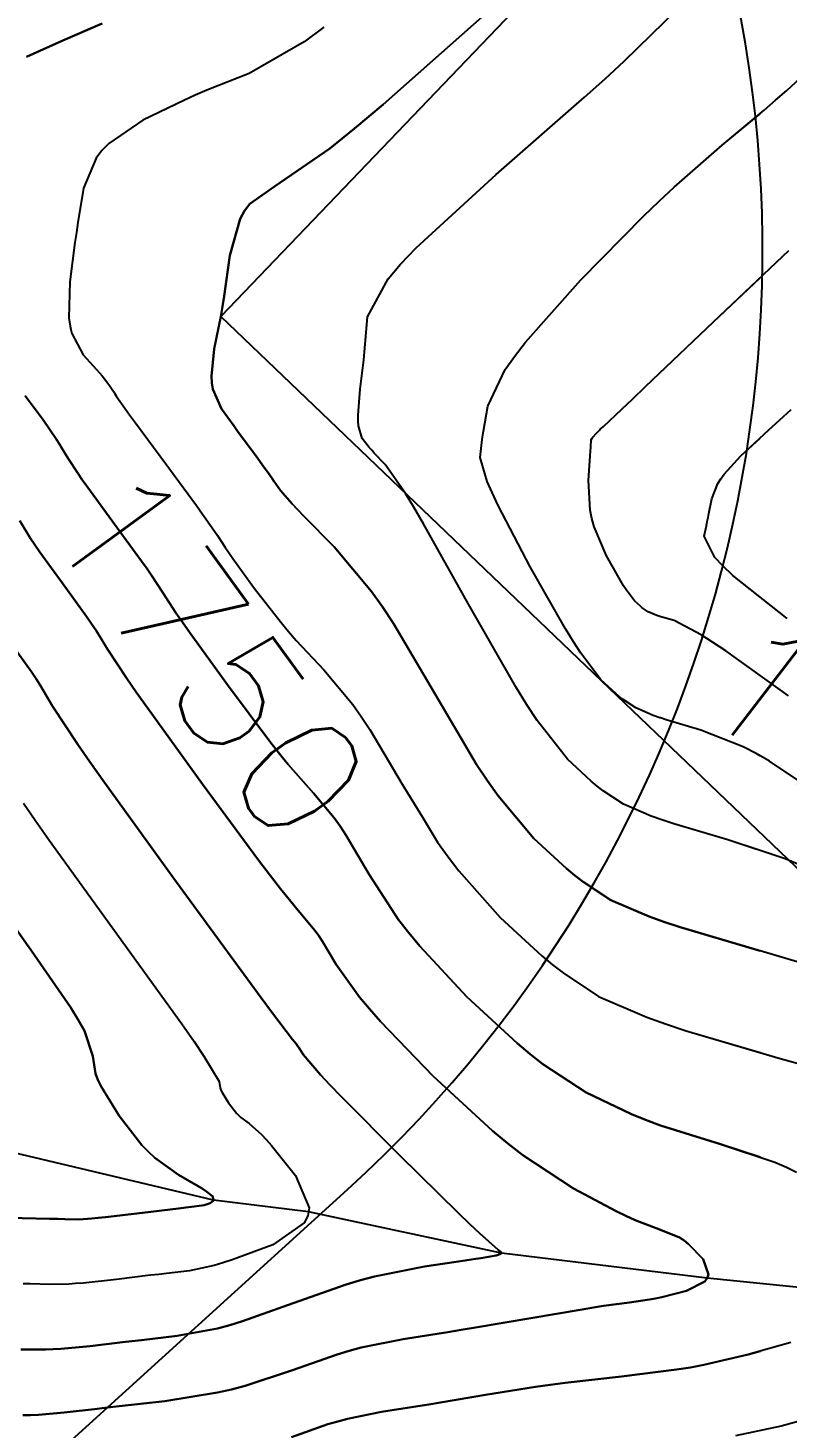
# Model space of a CAD drawing. Header units: metres. Extents: x 837475 to 838479, y 1189012 to 1191015.
# Drawn here: x 837851.78 to 837875.78, y 1189629.5 to 1189673.72 of the extents above; entities that cross this region are included whole.
import ezdxf

# ---------------------------------------------------------------- set-up
doc = ezdxf.new("R2010")
doc.units = ezdxf.units.M
doc.header["$LTSCALE"] = 0.3
for name, color, linetype in [('COTAS 10', 1, 'Continuous'), ('COTAS INT', 252, 'Continuous'), ('DRENAJE', 5, 'Continuous'), ('VIA2', 121, 'Continuous')]:
    doc.layers.add(name, color=color, linetype=linetype)
doc.styles.get("Standard").update_dxf_attribs({"font": 'simplex.shx'})

msp = doc.modelspace()

# ---------------------------------------------------------------- linework, layer by layer
at = {"layer": 'COTAS 10'}
for points in [[(837854.13, 1189673.863), (837852.883, 1189673.333), (837851.737, 1189672.811)], [(837851.737, 1189672.811), (837852.883, 1189673.333), (837854.13, 1189673.863)], [(837874.92346, 1189653.27411), (837873.843, 1189654.044), (837873.422, 1189654.325), (837873.058, 1189654.558), (837872.206, 1189655.004), (837871.784, 1189655.128), (837871.691, 1189655.159), (837871.608, 1189655.188), (837871.392, 1189655.281), (837871.234, 1189655.385), (837871.188, 1189655.421), (837871.14, 1189655.461), (837870.955, 1189655.631), (837870.702, 1189655.964), (837870.611, 1189656.107), (837870.51, 1189656.271), (837870.29, 1189656.66), (837870.07, 1189657.047), (837869.679, 1189657.971), (837869.609, 1189658.23), (837869.556, 1189658.489), (837869.505, 1189659.434), (837869.553, 1189660.209), (837869.563, 1189660.36), (837869.572, 1189660.485), (837869.59, 1189660.709), (837869.619, 1189660.769), (837869.634, 1189660.791), (837869.652, 1189660.814), (837869.743, 1189660.917), (837869.847, 1189661.022), (837869.873, 1189661.046), (837869.897, 1189661.07), (837869.976, 1189661.138), (837870.553, 1189661.68), (837870.891, 1189662.001), (837871.307, 1189662.397), (837873.455, 1189664.444), (837875.832, 1189666.698)], [(837875.826, 1189652.631), (837873.843, 1189654.044), (837873.422, 1189654.325), (837873.058, 1189654.558), (837872.206, 1189655.004), (837871.784, 1189655.128), (837871.691, 1189655.159), (837871.608, 1189655.188), (837871.392, 1189655.281), (837871.234, 1189655.385), (837871.188, 1189655.421), (837871.14, 1189655.461), (837870.955, 1189655.631), (837870.702, 1189655.964), (837870.611, 1189656.107), (837870.51, 1189656.271), (837870.29, 1189656.66), (837870.07, 1189657.047), (837869.679, 1189657.971), (837869.609, 1189658.23), (837869.556, 1189658.489), (837869.505, 1189659.434), (837869.553, 1189660.209), (837869.563, 1189660.36), (837869.572, 1189660.485), (837869.59, 1189660.709), (837869.619, 1189660.769), (837869.634, 1189660.791), (837869.652, 1189660.814), (837869.743, 1189660.917), (837869.847, 1189661.022), (837869.873, 1189661.046), (837869.897, 1189661.07), (837869.976, 1189661.138), (837870.553, 1189661.68), (837870.891, 1189662.001), (837871.307, 1189662.397), (837873.455, 1189664.444), (837874.92346, 1189665.83647)], [(837851.695, 1189662.105), (837852.265, 1189661.342), (837852.683, 1189660.721), (837852.774, 1189660.582), (837852.853, 1189660.456), (837853.051, 1189660.121), (837853.353, 1189659.656), (837853.498, 1189659.449), (837853.67, 1189659.208), (837854.516, 1189658.054), (837855.37, 1189656.886), (837855.547, 1189656.636), (837855.699, 1189656.418), (837856.033, 1189655.897), (837856.455, 1189655.251), (837856.663, 1189654.955), (837856.909, 1189654.608), (837858.123, 1189652.928), (837859.429, 1189651.186), (837859.732, 1189650.8), (837860.01, 1189650.454), (837860.803, 1189649.553), (837861.457, 1189648.776), (837861.646, 1189648.509), (837861.839, 1189648.219), (837862.329, 1189647.392), (837862.567, 1189646.988), (837863.497, 1189645.556), (837863.818, 1189645.141), (837864.166, 1189644.717), (837865.652, 1189643.12), (837867.243, 1189641.652), (837867.658, 1189641.31), (837868.061, 1189640.996), (837869.423, 1189640.097), (837870.859, 1189639.412), (837871.308, 1189639.233), (837871.779, 1189639.059), (837873.669, 1189638.468), (837875.393, 1189637.902), (837875.76, 1189637.743), (837876.079, 1189637.584)], [(837874.92346, 1189638.05615), (837873.669, 1189638.468), (837871.779, 1189639.059), (837871.308, 1189639.233), (837870.859, 1189639.412), (837869.423, 1189640.097), (837868.061, 1189640.996), (837867.658, 1189641.31), (837867.243, 1189641.652), (837865.652, 1189643.12), (837864.166, 1189644.717), (837863.818, 1189645.141), (837863.497, 1189645.556), (837862.567, 1189646.988), (837862.329, 1189647.392), (837861.839, 1189648.219), (837861.646, 1189648.509), (837861.457, 1189648.776), (837860.803, 1189649.553), (837860.01, 1189650.454), (837859.732, 1189650.8), (837859.429, 1189651.186), (837858.123, 1189652.928), (837856.909, 1189654.608), (837856.663, 1189654.955), (837856.455, 1189655.251), (837856.033, 1189655.897), (837855.699, 1189656.418), (837855.547, 1189656.636), (837855.37, 1189656.886), (837854.516, 1189658.054), (837853.67, 1189659.208), (837853.498, 1189659.449), (837853.353, 1189659.656), (837853.051, 1189660.121), (837852.853, 1189660.456), (837852.774, 1189660.582), (837852.683, 1189660.721), (837852.265, 1189661.342), (837851.695, 1189662.105)], [(837875.902, 1189632.199), (837874.55, 1189631.822), (837873.151, 1189631.494), (837872.725, 1189631.416), (837872.282, 1189631.343), (837870.544, 1189631.125), (837868.761, 1189630.925), (837868.291, 1189630.864), (837867.83, 1189630.801), (837866.248, 1189630.55), (837864.821, 1189630.304), (837864.457, 1189630.243), (837864.107, 1189630.186), (837862.959, 1189630.008), (837861.878, 1189629.791), (837861.572, 1189629.709), (837861.261, 1189629.618), (837860.114, 1189629.213)], [(837860.114, 1189629.213), (837861.261, 1189629.618), (837861.572, 1189629.709), (837861.878, 1189629.791), (837862.959, 1189630.008), (837864.107, 1189630.186), (837864.457, 1189630.243), (837864.821, 1189630.304), (837866.248, 1189630.55), (837867.83, 1189630.801), (837868.291, 1189630.864), (837868.761, 1189630.925), (837870.544, 1189631.125), (837872.282, 1189631.343), (837872.725, 1189631.416), (837873.151, 1189631.494), (837874.55, 1189631.822), (837874.92346, 1189631.92614)]]:
    msp.add_lwpolyline(points, dxfattribs=at)
at = {"layer": 'COTAS INT'}
for points in [[(837867.341, 1189675.145), (837863.013, 1189671.307), (837862.107, 1189670.545), (837861.329, 1189669.913), (837859.574, 1189668.718), (837858.794, 1189668.174), (837858.63, 1189667.952), (837858.489, 1189667.7), (837858.166, 1189666.533), (837857.983, 1189665.249), (837857.93, 1189664.923), (837857.876, 1189664.61), (837857.673, 1189663.587), (837857.581, 1189662.724), (837857.596, 1189662.513), (837857.63, 1189662.313), (837857.902, 1189661.691), (837858.297, 1189661.141), (837858.409, 1189660.987), (837858.522, 1189660.832), (837858.938, 1189660.267), (837859.283, 1189659.8), (837859.35, 1189659.708), (837859.406, 1189659.631), (837859.505, 1189659.488), (837859.558, 1189659.408), (837859.584, 1189659.371), (837859.614, 1189659.327), (837859.766, 1189659.118), (837860.137, 1189658.692), (837860.306, 1189658.512), (837860.504, 1189658.305), (837861.458, 1189657.335), (837862.643, 1189655.925), (837862.987, 1189655.441), (837863.337, 1189654.915), (837864.658, 1189652.68), (837865.965, 1189650.46), (837866.308, 1189649.944), (837866.641, 1189649.472), (837867.773, 1189648.124), (837868.802, 1189647.175), (837869.07, 1189646.955), (837869.33, 1189646.752), (837870.211, 1189646.171), (837871.414, 1189645.652), (837871.878, 1189645.489), (837872.398, 1189645.316), (837874.751, 1189644.623), (837874.92346, 1189644.57163)], [(837877.054, 1189643.937), (837874.751, 1189644.623), (837872.398, 1189645.316), (837871.878, 1189645.489), (837871.414, 1189645.652), (837870.211, 1189646.171), (837869.33, 1189646.752), (837869.07, 1189646.955), (837868.802, 1189647.175), (837867.773, 1189648.124), (837866.641, 1189649.472), (837866.308, 1189649.944), (837865.965, 1189650.46), (837864.658, 1189652.68), (837863.337, 1189654.915), (837862.987, 1189655.441), (837862.643, 1189655.925), (837861.458, 1189657.335), (837860.504, 1189658.305), (837860.306, 1189658.512), (837860.137, 1189658.692), (837859.766, 1189659.118), (837859.614, 1189659.327), (837859.584, 1189659.371), (837859.558, 1189659.408), (837859.505, 1189659.488), (837859.406, 1189659.631), (837859.35, 1189659.708), (837859.283, 1189659.8), (837858.938, 1189660.267), (837858.522, 1189660.832), (837858.409, 1189660.987), (837858.297, 1189661.141), (837857.902, 1189661.691), (837857.63, 1189662.313), (837857.596, 1189662.513), (837857.581, 1189662.724), (837857.673, 1189663.587), (837857.876, 1189664.61), (837857.93, 1189664.923), (837857.983, 1189665.249), (837858.166, 1189666.533), (837858.489, 1189667.7), (837858.63, 1189667.952), (837858.794, 1189668.174), (837859.574, 1189668.718), (837861.329, 1189669.913), (837862.107, 1189670.545), (837863.013, 1189671.307), (837867.341, 1189675.145)], [(837874.92346, 1189647.74303), (837873.903, 1189648.083), (837872.194, 1189648.587), (837871.816, 1189648.712), (837871.479, 1189648.831), (837870.605, 1189649.208), (837869.965, 1189649.63), (837869.776, 1189649.777), (837869.581, 1189649.937), (837868.834, 1189650.626), (837867.878, 1189651.849), (837867.552, 1189652.346), (837867.2, 1189652.912), (837865.703, 1189655.526), (837864.284, 1189658.065), (837863.98, 1189658.583), (837863.715, 1189659.021), (837863.076, 1189659.933), (837862.729, 1189660.296), (837862.647, 1189660.388), (837862.572, 1189660.476), (837862.351, 1189660.761), (837862.231, 1189661.157), (837862.219, 1189661.315), (837862.216, 1189661.493), (837862.283, 1189662.312), (837862.395, 1189663.243), (837862.421, 1189663.493), (837862.444, 1189663.74), (837862.51, 1189664.602), (837863.166, 1189665.801), (837863.561, 1189666.261), (837864.049, 1189666.776), (837866.585, 1189669.097), (837869.378, 1189671.534), (837870.028, 1189672.121), (837870.625, 1189672.671), (837872.339, 1189674.343)], [(837876.17, 1189647.288), (837875.722, 1189647.477), (837873.903, 1189648.083), (837872.194, 1189648.587), (837871.816, 1189648.712), (837871.479, 1189648.831), (837870.605, 1189649.208), (837869.965, 1189649.63), (837869.776, 1189649.777), (837869.581, 1189649.937), (837868.834, 1189650.626), (837867.878, 1189651.849), (837867.552, 1189652.346), (837867.2, 1189652.912), (837865.703, 1189655.526), (837864.284, 1189658.065), (837863.98, 1189658.583), (837863.715, 1189659.021), (837863.076, 1189659.933), (837862.729, 1189660.296), (837862.647, 1189660.388), (837862.572, 1189660.476), (837862.351, 1189660.761), (837862.231, 1189661.157), (837862.219, 1189661.315), (837862.216, 1189661.493), (837862.283, 1189662.312), (837862.395, 1189663.243), (837862.421, 1189663.493), (837862.444, 1189663.74), (837862.51, 1189664.602), (837863.166, 1189665.801), (837863.561, 1189666.261), (837864.049, 1189666.776), (837866.585, 1189669.097), (837869.378, 1189671.534), (837870.028, 1189672.121), (837870.625, 1189672.671), (837872.339, 1189674.343)], [(837861.137, 1189673.745), (837860.515, 1189673.291), (837858.773, 1189672.29), (837857.437, 1189671.758), (837857.072, 1189671.599), (837856.708, 1189671.436), (837855.41, 1189670.808), (837854.34, 1189670.077), (837854.12, 1189669.849), (837853.933, 1189669.611), (837853.536, 1189668.659), (837853.36, 1189667.584), (837853.313, 1189667.268), (837853.266, 1189666.944), (837853.106, 1189665.707), (837853.076, 1189664.569), (837853.113, 1189664.307), (837853.138, 1189664.201), (837853.168, 1189664.068), (837853.528, 1189663.399), (837853.947, 1189662.939), (837854.04, 1189662.833), (837854.123, 1189662.735), (837854.338, 1189662.459), (837854.466, 1189662.269), (837854.493, 1189662.226), (837854.518, 1189662.188), (837854.578, 1189662.086), (837854.841, 1189661.714), (837854.993, 1189661.505), (837855.179, 1189661.251), (837856.138, 1189659.954), (837857.108, 1189658.637), (837857.301, 1189658.37), (837857.462, 1189658.146), (837857.769, 1189657.693), (837858.007, 1189657.33), (837858.123, 1189657.163), (837858.262, 1189656.967), (837858.945, 1189656.023), (837859.783, 1189654.939), (837860.019, 1189654.656), (837860.257, 1189654.38), (837861.131, 1189653.444), (837862.05, 1189652.35), (837862.317, 1189651.975), (837862.588, 1189651.567), (837863.612, 1189649.834), (837864.251, 1189648.792), (837864.731, 1189648.008), (837865.063, 1189647.543), (837865.404, 1189647.095), (837866.713, 1189645.622), (837868.022, 1189644.414), (837868.364, 1189644.132), (837868.696, 1189643.874), (837869.817, 1189643.134), (837871.343, 1189642.475), (837871.93, 1189642.268), (837872.588, 1189642.05), (837874.92346, 1189641.36116)], [(837861.137, 1189673.745), (837860.515, 1189673.291), (837858.773, 1189672.29), (837857.437, 1189671.758), (837857.072, 1189671.599), (837856.708, 1189671.436), (837855.41, 1189670.808), (837854.34, 1189670.077), (837854.12, 1189669.849), (837853.933, 1189669.611), (837853.536, 1189668.659), (837853.36, 1189667.584), (837853.313, 1189667.268), (837853.266, 1189666.944), (837853.106, 1189665.707), (837853.076, 1189664.569), (837853.113, 1189664.307), (837853.138, 1189664.201), (837853.168, 1189664.068), (837853.528, 1189663.399), (837853.947, 1189662.939), (837854.04, 1189662.833), (837854.123, 1189662.735), (837854.338, 1189662.459), (837854.466, 1189662.269), (837854.493, 1189662.226), (837854.518, 1189662.188), (837854.578, 1189662.086), (837854.841, 1189661.714), (837854.993, 1189661.505), (837855.179, 1189661.251), (837856.138, 1189659.954), (837857.108, 1189658.637), (837857.301, 1189658.37), (837857.462, 1189658.146), (837857.769, 1189657.693), (837858.007, 1189657.33), (837858.123, 1189657.163), (837858.262, 1189656.967), (837858.945, 1189656.023), (837859.783, 1189654.939), (837860.019, 1189654.656), (837860.257, 1189654.38), (837861.131, 1189653.444), (837862.05, 1189652.35), (837862.317, 1189651.975), (837862.588, 1189651.567), (837863.612, 1189649.834), (837864.251, 1189648.792), (837864.731, 1189648.008), (837865.063, 1189647.543), (837865.404, 1189647.095), (837866.713, 1189645.622), (837868.022, 1189644.414), (837868.364, 1189644.132), (837868.696, 1189643.874), (837869.817, 1189643.134), (837871.343, 1189642.475), (837871.93, 1189642.268), (837872.588, 1189642.05), (837875.558, 1189641.174), (837878.322, 1189640.412)], [(837874.92346, 1189650.73351), (837874.796, 1189650.806), (837874.39, 1189651.018), (837873.054, 1189651.543), (837871.989, 1189651.857), (837871.775, 1189651.928), (837871.753, 1189651.935), (837871.543, 1189652.009), (837870.998, 1189652.244), (837870.6, 1189652.507), (837870.482, 1189652.599), (837870.36, 1189652.699), (837869.895, 1189653.129), (837869.455, 1189653.71), (837869.255, 1189653.971), (837869.024, 1189654.332), (837868.793, 1189654.71), (837868.77, 1189654.747), (837867.658, 1189656.706), (837866.645, 1189658.645), (837866.454, 1189659.048), (837866.302, 1189659.393), (837866.073, 1189660.152), (837866.124, 1189660.633), (837866.148, 1189660.802), (837866.177, 1189660.986), (837866.317, 1189661.78), (837866.87, 1189662.936), (837867.159, 1189663.348), (837867.508, 1189663.801), (837869.258, 1189665.768), (837871.242, 1189667.776), (837871.738, 1189668.254), (837872.211, 1189668.698), (837873.725, 1189670.019), (837875.058, 1189671.129), (837875.417, 1189671.441), (837875.771, 1189671.754), (837877.012, 1189672.898)], [(837876.874, 1189649.461), (837875.218, 1189650.566), (837874.796, 1189650.806), (837874.39, 1189651.018), (837873.054, 1189651.543), (837871.989, 1189651.857), (837871.775, 1189651.928), (837871.753, 1189651.935), (837871.543, 1189652.009), (837870.998, 1189652.244), (837870.6, 1189652.507), (837870.482, 1189652.599), (837870.36, 1189652.699), (837869.895, 1189653.129), (837869.455, 1189653.71), (837869.255, 1189653.971), (837869.024, 1189654.332), (837868.793, 1189654.71), (837868.77, 1189654.747), (837867.658, 1189656.706), (837866.645, 1189658.645), (837866.454, 1189659.048), (837866.302, 1189659.393), (837866.073, 1189660.152), (837866.124, 1189660.633), (837866.148, 1189660.802), (837866.177, 1189660.986), (837866.317, 1189661.78), (837866.87, 1189662.936), (837867.159, 1189663.348), (837867.508, 1189663.801), (837869.258, 1189665.768), (837871.242, 1189667.776), (837871.738, 1189668.254), (837872.211, 1189668.698), (837873.725, 1189670.019), (837874.92346, 1189671.01697)], [(837874.92346, 1189655.74615), (837874.064, 1189656.43), (837873.746, 1189656.729), (837873.496, 1189656.994), (837873.157, 1189657.672), (837873.228, 1189657.998), (837873.256, 1189658.13), (837873.283, 1189658.257), (837873.309, 1189658.385), (837873.399, 1189658.846), (837873.594, 1189659.336), (837873.686, 1189659.481), (837873.794, 1189659.631), (837874.32, 1189660.207), (837875.203, 1189661.029), (837875.536, 1189661.334), (837875.906, 1189661.672)], [(837875.777, 1189655.067), (837874.064, 1189656.43), (837873.746, 1189656.729), (837873.496, 1189656.994), (837873.157, 1189657.672), (837873.228, 1189657.998), (837873.256, 1189658.13), (837873.283, 1189658.257), (837873.309, 1189658.385), (837873.399, 1189658.846), (837873.594, 1189659.336), (837873.686, 1189659.481), (837873.794, 1189659.631), (837874.32, 1189660.207), (837874.92346, 1189660.76877)], [(837851.615, 1189629.905), (837851.866, 1189629.91), (837852.11, 1189629.919), (837852.929, 1189629.985), (837853.885, 1189630.098), (837854.215, 1189630.136), (837854.574, 1189630.177), (837856.108, 1189630.35), (837857.773, 1189630.617), (837858.214, 1189630.718), (837858.647, 1189630.829), (837860.14, 1189631.328), (837861.551, 1189631.827), (837861.932, 1189631.939), (837862.31, 1189632.039), (837863.638, 1189632.306), (837865.051, 1189632.525), (837865.481, 1189632.596), (837865.928, 1189632.67), (837867.683, 1189632.972), (837869.296, 1189633.248), (837869.654, 1189633.305), (837869.973, 1189633.355), (837870.802, 1189633.465), (837871.429, 1189633.557), (837871.619, 1189633.594), (837871.817, 1189633.637), (837872.595, 1189633.835), (837873.178, 1189634.13), (837873.254, 1189634.233), (837873.293, 1189634.347), (837873.121, 1189634.835), (837872.664, 1189635.312), (837872.522, 1189635.418), (837872.373, 1189635.513), (837871.78, 1189635.761), (837870.971, 1189636.067), (837870.686, 1189636.198), (837870.374, 1189636.349), (837869.03, 1189637.061), (837867.426, 1189638.119), (837866.952, 1189638.488), (837866.464, 1189638.89), (837864.591, 1189640.617), (837862.929, 1189642.34), (837862.573, 1189642.739), (837862.263, 1189643.104), (837861.521, 1189644.141), (837861.09, 1189644.871), (837860.976, 1189645.043), (837860.863, 1189645.201), (837860.476, 1189645.662), (837860.281, 1189645.901), (837859.763, 1189646.529), (837859.445, 1189646.943), (837859.074, 1189647.433), (837857.302, 1189649.833), (837855.556, 1189652.248), (837855.202, 1189652.747), (837854.904, 1189653.173), (837854.297, 1189654.101), (837853.935, 1189654.69), (837853.792, 1189654.902), (837853.631, 1189655.135), (837852.894, 1189656.153), (837852.161, 1189657.165), (837852.003, 1189657.393), (837851.864, 1189657.599), (837851.524, 1189658.157)], [(837851.524, 1189658.157), (837851.864, 1189657.599), (837852.003, 1189657.393), (837852.161, 1189657.165), (837852.894, 1189656.153), (837853.631, 1189655.135), (837853.792, 1189654.902), (837853.935, 1189654.69), (837854.297, 1189654.101), (837854.904, 1189653.173), (837855.202, 1189652.747), (837855.556, 1189652.248), (837857.302, 1189649.833), (837859.074, 1189647.433), (837859.445, 1189646.943), (837859.763, 1189646.529), (837860.281, 1189645.901), (837860.476, 1189645.662), (837860.863, 1189645.201), (837860.976, 1189645.043), (837861.09, 1189644.871), (837861.521, 1189644.141), (837862.263, 1189643.104), (837862.573, 1189642.739), (837862.929, 1189642.34), (837864.591, 1189640.617), (837866.464, 1189638.89), (837866.952, 1189638.488), (837867.426, 1189638.119), (837869.03, 1189637.061), (837870.374, 1189636.349), (837870.686, 1189636.198), (837870.971, 1189636.067), (837871.78, 1189635.761), (837872.373, 1189635.513), (837872.522, 1189635.418), (837872.664, 1189635.312), (837873.121, 1189634.835), (837873.293, 1189634.347), (837873.254, 1189634.233), (837873.178, 1189634.13), (837872.595, 1189633.835), (837871.817, 1189633.637), (837871.619, 1189633.594), (837871.429, 1189633.557), (837870.802, 1189633.465), (837869.973, 1189633.355), (837869.654, 1189633.305), (837869.296, 1189633.248), (837867.683, 1189632.972), (837865.928, 1189632.67), (837865.481, 1189632.596), (837865.051, 1189632.525), (837863.638, 1189632.306), (837862.31, 1189632.039), (837861.932, 1189631.939), (837861.551, 1189631.827), (837860.14, 1189631.328), (837858.647, 1189630.829), (837858.214, 1189630.718), (837857.773, 1189630.617), (837856.108, 1189630.35), (837854.574, 1189630.177), (837854.215, 1189630.136), (837853.885, 1189630.098), (837852.929, 1189629.985), (837852.11, 1189629.919), (837851.866, 1189629.91), (837851.615, 1189629.905)], [(837851.271, 1189654.253), (837851.893, 1189653.384), (837852.038, 1189653.167), (837852.172, 1189652.961), (837852.561, 1189652.306), (837853.353, 1189651.095), (837853.741, 1189650.539), (837854.203, 1189649.888), (837856.481, 1189646.738), (837858.72, 1189643.681), (837859.157, 1189643.087), (837859.516, 1189642.603), (837860.149, 1189641.771), (837860.27, 1189641.626), (837860.305, 1189641.577), (837860.341, 1189641.523), (837860.476, 1189641.295), (837861.029, 1189640.652), (837861.328, 1189640.337), (837861.691, 1189639.962), (837863.531, 1189638.115), (837865.379, 1189636.298), (837865.748, 1189635.942), (837866.054, 1189635.65), (837866.643, 1189635.13), (837866.747, 1189635.04), (837866.747, 1189635.019), (837866.734, 1189635.001), (837866.585, 1189634.948), (837866.097, 1189634.87), (837865.871, 1189634.836), (837865.605, 1189634.796), (837864.318, 1189634.604), (837862.741, 1189634.287), (837862.293, 1189634.168), (837861.841, 1189634.035), (837860.166, 1189633.444), (837858.566, 1189632.871), (837858.16, 1189632.75), (837857.77, 1189632.646), (837856.498, 1189632.408), (837855.367, 1189632.279), (837855.066, 1189632.245), (837854.771, 1189632.21), (837853.753, 1189632.089), (837852.818, 1189631.999), (837852.577, 1189631.985), (837852.342, 1189631.975), (837851.558, 1189631.977)], [(837851.558, 1189631.977), (837852.342, 1189631.975), (837852.577, 1189631.985), (837852.818, 1189631.999), (837853.753, 1189632.089), (837854.771, 1189632.21), (837855.066, 1189632.245), (837855.367, 1189632.279), (837856.498, 1189632.408), (837857.77, 1189632.646), (837858.16, 1189632.75), (837858.566, 1189632.871), (837860.166, 1189633.444), (837861.841, 1189634.035), (837862.293, 1189634.168), (837862.741, 1189634.287), (837864.318, 1189634.604), (837865.605, 1189634.796), (837865.871, 1189634.836), (837866.097, 1189634.87), (837866.585, 1189634.948), (837866.734, 1189635.001), (837866.747, 1189635.019), (837866.747, 1189635.04), (837866.643, 1189635.13), (837866.054, 1189635.65), (837865.748, 1189635.942), (837865.379, 1189636.298), (837863.531, 1189638.115), (837861.691, 1189639.962), (837861.328, 1189640.337), (837861.029, 1189640.652), (837860.476, 1189641.295), (837860.341, 1189641.523), (837860.305, 1189641.577), (837860.27, 1189641.626), (837860.149, 1189641.771), (837859.516, 1189642.603), (837859.157, 1189643.087), (837858.72, 1189643.681), (837856.481, 1189646.738), (837854.203, 1189649.888), (837853.741, 1189650.539), (837853.353, 1189651.095), (837852.561, 1189652.306), (837852.172, 1189652.961), (837852.038, 1189653.167), (837851.893, 1189653.384), (837851.271, 1189654.253)], [(837851.638, 1189649.242), (837852.013, 1189648.698), (837852.454, 1189648.071), (837856.642, 1189642.262), (837857.032, 1189641.705), (837857.344, 1189641.249), (837857.825, 1189640.44), (837857.854, 1189640.245), (837857.881, 1189640.176), (837857.917, 1189640.1), (837858.117, 1189639.774), (837858.373, 1189639.448), (837858.444, 1189639.374), (837858.516, 1189639.306), (837858.779, 1189639.116), (837859.165, 1189638.776), (837859.314, 1189638.614), (837859.482, 1189638.421), (837860.243, 1189637.479), (837860.668, 1189636.452), (837860.625, 1189636.206), (837860.511, 1189635.978), (837859.52, 1189635.291), (837858.235, 1189634.813), (837857.938, 1189634.716), (837857.665, 1189634.634), (837856.887, 1189634.466), (837856.159, 1189634.382), (837855.918, 1189634.354), (837855.658, 1189634.323), (837854.576, 1189634.193), (837853.526, 1189634.08), (837853.287, 1189634.06), (837853.07, 1189634.045), (837852.473, 1189634.033), (837851.856, 1189634.053), (837851.627, 1189634.059)], [(837851.638, 1189649.242), (837852.013, 1189648.698), (837852.454, 1189648.071), (837856.642, 1189642.262), (837857.032, 1189641.705), (837857.344, 1189641.249), (837857.825, 1189640.44), (837857.854, 1189640.245), (837857.881, 1189640.176), (837857.917, 1189640.1), (837858.117, 1189639.774), (837858.373, 1189639.448), (837858.444, 1189639.374), (837858.516, 1189639.306), (837858.779, 1189639.116), (837859.165, 1189638.776), (837859.314, 1189638.614), (837859.482, 1189638.421), (837860.243, 1189637.479), (837860.668, 1189636.452), (837860.625, 1189636.206), (837860.511, 1189635.978), (837859.52, 1189635.291), (837858.235, 1189634.813), (837857.938, 1189634.716), (837857.665, 1189634.634), (837856.887, 1189634.466), (837856.159, 1189634.382), (837855.918, 1189634.354), (837855.658, 1189634.323), (837854.576, 1189634.193), (837853.526, 1189634.08), (837853.287, 1189634.06), (837853.07, 1189634.045), (837852.473, 1189634.033), (837851.856, 1189634.053), (837851.627, 1189634.059)], [(837850.373, 1189646.707), (837851.79, 1189644.724), (837851.801, 1189644.707), (837853.124, 1189642.791), (837853.371, 1189642.388), (837853.565, 1189642.041), (837853.833, 1189641.247), (837853.916, 1189640.694), (837853.994, 1189640.498), (837854.096, 1189640.284), (837854.661, 1189639.358), (837855.386, 1189638.436), (837855.59, 1189638.224), (837855.794, 1189638.032), (837856.539, 1189637.494), (837857.16, 1189637.139), (837857.286, 1189637.062), (837857.392, 1189636.994), (837857.61, 1189636.822), (837857.652, 1189636.72), (837857.648, 1189636.696), (837857.636, 1189636.673), (837857.538, 1189636.605), (837857.411, 1189636.558), (837857.381, 1189636.548), (837857.354, 1189636.54), (837857.277, 1189636.524), (837856.952, 1189636.485), (837856.769, 1189636.463), (837856.545, 1189636.436), (837855.4, 1189636.297), (837854.234, 1189636.161), (837853.997, 1189636.136), (837853.798, 1189636.116), (837853.389, 1189636.088), (837852.948, 1189636.1), (837852.728, 1189636.104), (837852.466, 1189636.11), (837851.167, 1189636.136)], [(837851.167, 1189636.136), (837852.466, 1189636.11), (837852.728, 1189636.104), (837852.948, 1189636.1), (837853.389, 1189636.088), (837853.798, 1189636.116), (837853.997, 1189636.136), (837854.234, 1189636.161), (837855.4, 1189636.297), (837856.545, 1189636.436), (837856.769, 1189636.463), (837856.952, 1189636.485), (837857.277, 1189636.524), (837857.354, 1189636.54), (837857.381, 1189636.548), (837857.411, 1189636.558), (837857.538, 1189636.605), (837857.636, 1189636.673), (837857.648, 1189636.696), (837857.652, 1189636.72), (837857.61, 1189636.822), (837857.392, 1189636.994), (837857.286, 1189637.062), (837857.16, 1189637.139), (837856.539, 1189637.494), (837855.794, 1189638.032), (837855.59, 1189638.224), (837855.386, 1189638.436), (837854.661, 1189639.358), (837854.096, 1189640.284), (837853.994, 1189640.498), (837853.916, 1189640.694), (837853.833, 1189641.247), (837853.565, 1189642.041), (837853.371, 1189642.388), (837853.124, 1189642.791), (837851.801, 1189644.707), (837851.79, 1189644.724), (837850.373, 1189646.707)], [(837876.74, 1189629.871), (837875.596, 1189629.553), (837874.147, 1189629.256)]]:
    msp.add_lwpolyline(points, dxfattribs=at)
at = {"layer": 'DRENAJE'}
for p, q in [((837857.648, 1189636.696), (837850.95, 1189638.29)), ((837860.6465, 1189636.329), (837857.648, 1189636.696)), ((837866.747, 1189635.019), (837860.6465, 1189636.329)), ((837873.254, 1189634.233), (837866.747, 1189635.019)), ((837879.422, 1189633.614), (837873.254, 1189634.233))]:
    msp.add_line(p, q, dxfattribs=at)
at = {"layer": 'VIA2'}
for p, q in [((837873.84791, 1189681.25996), (837857.876, 1189664.61)), ((837892.439, 1189631.543), (837857.876, 1189664.61)), ((837806.639, 1189586.896), (837861.88523, 1189637.0379))]:
    msp.add_line(p, q, dxfattribs=at)
msp.add_arc((837835.00237, 1189666.65736), 40, 312.227128, 22.912198, dxfattribs=at)

# ---------------------------------------------------------------- texts
at = {"layer": 'COTAS 10', "char_height": 3.799998, "attachment_point": 7}
for s, insert, rotation in [('1750', (837852.137, 1189658.162), 306.063173), ('1750', (837852.137, 1189658.162), 306.063173), ('1760', (837872.623, 1189652.474), 322.494173), ('1760', (837872.623, 1189652.474), 322.494173)]:
    msp.add_mtext(s, dxfattribs=dict(at, insert=insert, rotation=rotation))

doc.saveas('drawing.dxf')
